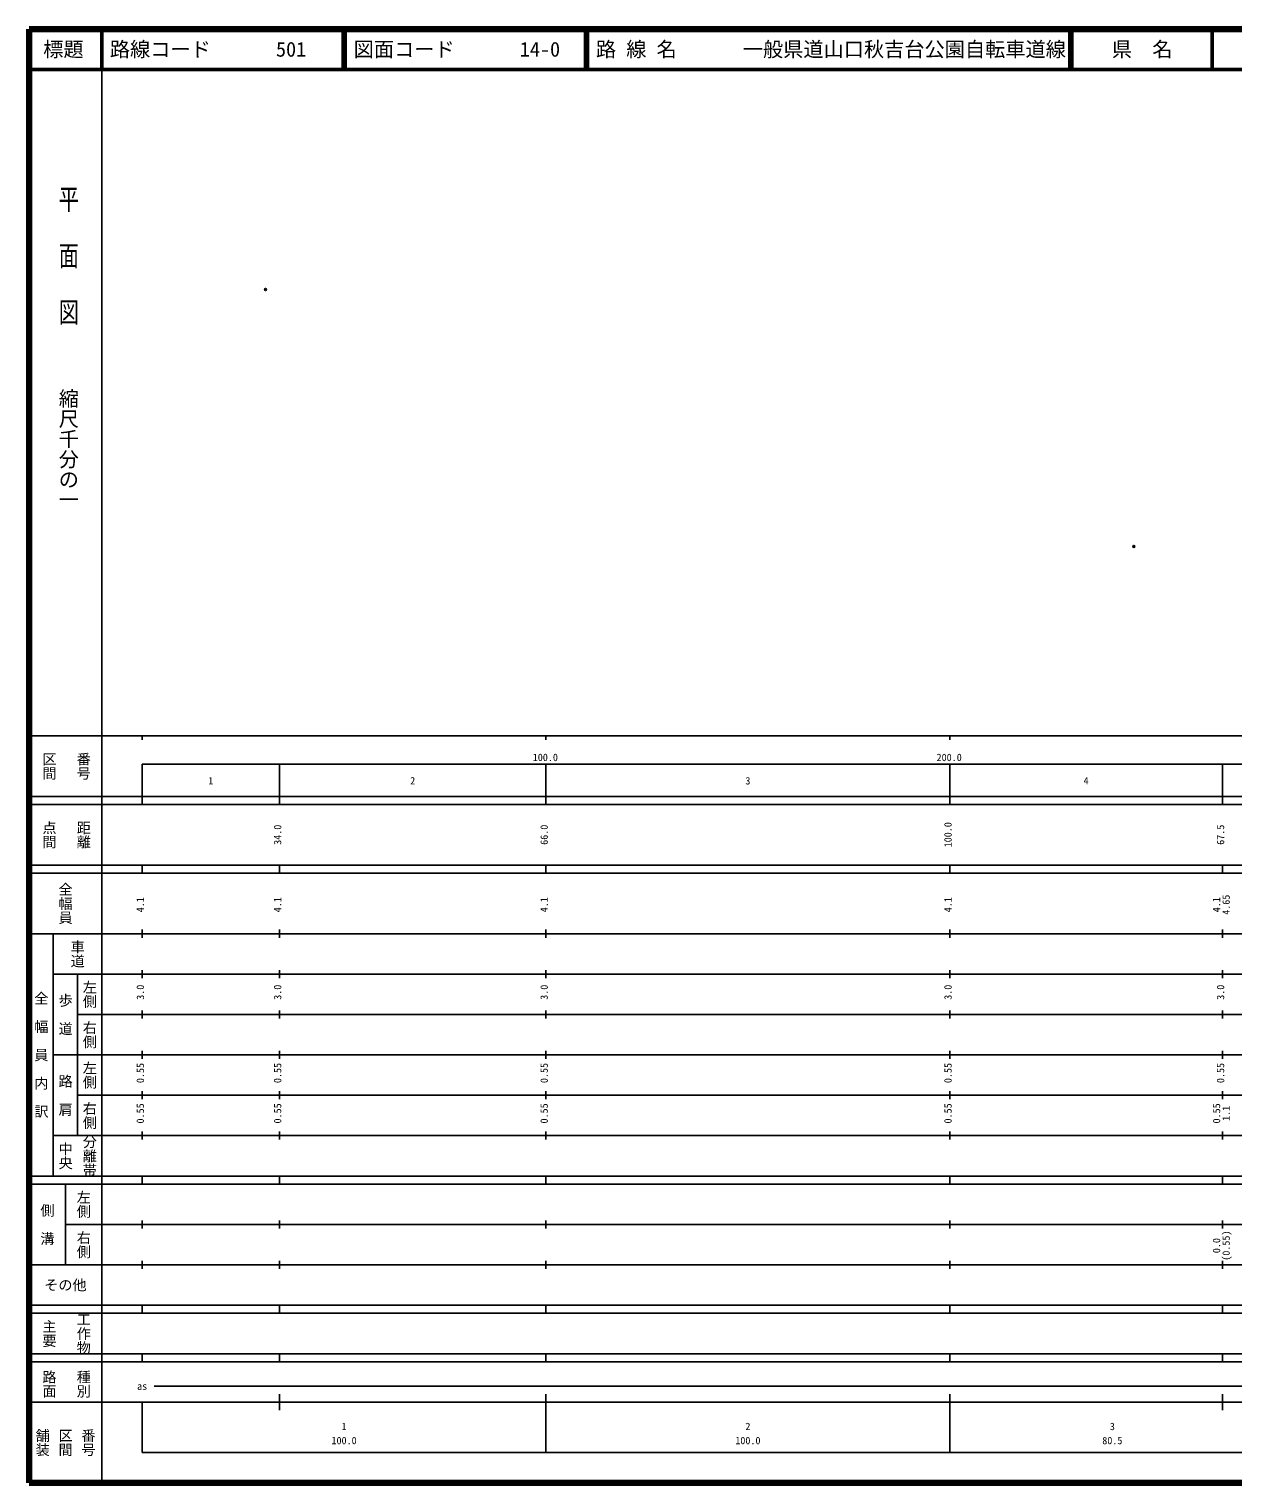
# Model space of a CAD drawing. Units: millimetres on the paper. Extents: x 40 to 680, y 20 to 380.
# Drawn here: x 40 to 338.1, y 20 to 380 of the extents above; entities that cross this region are included whole.
import ezdxf
from ezdxf.enums import TextEntityAlignment as Align

# ---------------------------------------------------------------- set-up
doc = ezdxf.new("R2010")
doc.units = ezdxf.units.MM
doc.header["$PDMODE"] = 32
doc.header["$PDSIZE"] = 0.5
doc.layers.add('S-OTRS', color=6, linetype='Continuous')
doc.layers.add('S-TTL-TXT', color=7, linetype='Continuous')
for name, color, linetype, lineweight in [('S-TTL', 2, 'Continuous', 140), ('S-TTL-BAND', 7, 'Continuous', 25), ('S-TTL-LINE', 7, 'Continuous', 50)]:
    doc.layers.add(name, color=color, linetype=linetype, lineweight=lineweight)
doc.styles.add('@ＭＳ ゴシック', font='')
doc.styles.add('ＭＳ ゴシック', font='')
doc.styles.get('@ＭＳ ゴシック').set_extended_font_data('@MS Gothic')
doc.styles.get('ＭＳ ゴシック').set_extended_font_data('MS Gothic')

msp = doc.modelspace()

# ---------------------------------------------------------------- linework, layer by layer
at = {"layer": 'S-OTRS'}
for p in [(98.552, 315.512), (313.57, 251.904)]:
    msp.add_point(p, dxfattribs=at)
at = {"layer": 'S-TTL'}
for p, q in [((40, 380), (40, 20)), ((680, 380), (40, 380)), ((40, 20), (680, 20))]:
    msp.add_line(p, q, dxfattribs=at)
at = {"layer": 'S-TTL-BAND'}
for p, q in [((58, 370), (58, 20)), ((40, 205), (579, 205)), ((68, 205), (68, 204)), ((168, 205), (168, 204)), ((268, 205), (268, 204)), ((68, 198), (579, 198)), ((68, 198), (68, 188)), ((102, 188), (102, 198)), ((168, 188), (168, 198)), ((268, 188), (268, 198)), ((335.5, 188), (335.5, 198)), ((40, 190), (579, 190)), ((40, 188), (579, 188)), ((40, 173), (579, 173)), ((68, 171), (68, 173)), ((102, 171), (102, 173)), ((168, 171), (168, 173)), ((268, 171), (268, 173)), ((335.5, 171), (335.5, 173)), ((40, 171), (579, 171)), ((40, 156), (579, 156)), ((46, 96), (46, 156)), ((68, 155), (68, 157)), ((102, 155), (102, 157)), ((168, 155), (168, 157)), ((268, 155), (268, 157)), ((335.5, 155), (335.5, 157)), ((46, 146), (579, 146)), ((52, 146), (52, 106)), ((68, 145), (68, 147)), ((102, 145), (102, 147)), ((168, 145), (168, 147)), ((268, 145), (268, 147)), ((335.5, 145), (335.5, 147)), ((68, 135), (68, 137)), ((102, 135), (102, 137)), ((168, 135), (168, 137)), ((268, 135), (268, 137)), ((335.5, 135), (335.5, 137)), ((52, 136), (579, 136)), ((46, 126), (579, 126)), ((68, 125), (68, 127)), ((102, 125), (102, 127)), ((168, 125), (168, 127)), ((268, 125), (268, 127)), ((335.5, 125), (335.5, 127)), ((52, 116), (579, 116)), ((68, 115), (68, 117)), ((102, 115), (102, 117)), ((168, 115), (168, 117)), ((268, 115), (268, 117)), ((335.5, 115), (335.5, 117)), ((46, 106), (579, 106)), ((68, 105), (68, 107)), ((102, 105), (102, 107)), ((168, 105), (168, 107)), ((268, 105), (268, 107)), ((335.5, 105), (335.5, 107)), ((40, 96), (579, 96)), ((40, 94), (579, 94)), ((49, 94), (49, 74)), ((68, 94), (68, 96)), ((102, 94), (102, 96)), ((168, 94), (168, 96)), ((268, 94), (268, 96)), ((335.5, 94), (335.5, 96)), ((49, 84), (579, 84)), ((68, 83), (68, 85)), ((102, 83), (102, 85)), ((168, 83), (168, 85)), ((268, 83), (268, 85)), ((335.5, 83), (335.5, 85)), ((40, 74), (579, 74)), ((68, 73), (68, 75)), ((102, 73), (102, 75)), ((168, 73), (168, 75)), ((268, 73), (268, 75)), ((335.5, 73), (335.5, 75)), ((40, 64), (579, 64)), ((40, 62), (579, 62)), ((68, 62), (68, 64)), ((102, 62), (102, 64)), ((168, 62), (168, 64)), ((268, 62), (268, 64)), ((335.5, 62), (335.5, 64)), ((40, 52), (579, 52)), ((68, 50), (68, 52)), ((102, 50), (102, 52)), ((168, 50), (168, 52)), ((268, 50), (268, 52)), ((335.5, 50), (335.5, 52)), ((40, 50), (579, 50)), ((71, 44), (499, 44)), ((40, 40), (579, 40)), ((68, 40), (68, 27.5)), ((102, 38), (102, 42)), ((168, 27.5), (168, 42)), ((268, 27.5), (268, 42)), ((335.5, 38), (335.5, 42)), ((68, 27.5), (579, 27.5))]:
    msp.add_line(p, q, dxfattribs=at)
at = {"layer": 'S-TTL-LINE'}
for p, q in [((58, 380), (58, 370)), ((117.75, 380), (117.75, 370)), ((118.25, 380), (118.25, 370)), ((177.75, 380), (177.75, 370)), ((178.25, 380), (178.25, 370)), ((297.75, 380), (297.75, 370)), ((298.25, 380), (298.25, 370)), ((333, 380), (333, 370)), ((40, 370), (680, 370))]:
    msp.add_line(p, q, dxfattribs=at)

# ---------------------------------------------------------------- texts
at = {"layer": 'S-TTL-BAND', "style": '@ＭＳ ゴシック', "width": 1.4}
msp.add_text('平  面  図', height=3.666, rotation=270, dxfattribs=at).set_placement((49.777, 306.475), align=Align.MIDDLE_RIGHT)
at = {"layer": 'S-TTL-BAND', "style": '@ＭＳ ゴシック'}
msp.add_text('縮尺千分の一', height=3.666, rotation=270, dxfattribs=at).set_placement((49.777, 261.03), align=Align.MIDDLE_RIGHT)
for s, p in [('区間', (45, 197.5)), ('番号', (53.5, 197.5)), ('点間', (45, 180.5)), ('距離', (53.5, 180.5)), ('全幅員', (49, 163.5)), ('車道', (52, 151)), ('左側', (55, 141)), ('全\u3000幅\u3000員\u3000内\u3000訳', (43, 126)), ('歩\u3000道', (49, 136)), ('右側', (55, 131)), ('左側', (55, 121)), ('路\u3000肩', (49, 116)), ('右側', (55, 111)), ('分離帯', (55, 101)), ('中央', (49, 101)), ('左側', (53.5, 89)), ('側\u3000溝', (44.5, 84)), ('右側', (53.5, 79)), ('工作物', (53.5, 57)), ('主要', (45, 57)), ('路面', (45, 44.5)), ('種別', (53.5, 44.5)), ('舗装', (43.333, 30)), ('区間', (49, 30)), ('番号', (54.667, 30))]:
    msp.add_text(s, height=2.566, rotation=270, dxfattribs=at).set_placement(p, align=Align.MIDDLE_CENTER)
at = {"layer": 'S-TTL-BAND', "style": 'ＭＳ ゴシック'}
for s, p in [('100.0', (167.844, 198.195)), ('200.0', (267.844, 198.195)), ('1', (85, 192.405)), ('2', (135, 192.405)), ('3', (218, 192.405)), ('4', (301.75, 192.405)), ('as', (68, 42.5)), ('1', (118, 32.523)), ('2', (218, 32.523)), ('3', (308.25, 32.523)), ('100.0', (118, 29.033)), ('100.0', (218, 29.033)), ('80.5', (308.25, 29.033))]:
    msp.add_text(s, height=1.833, dxfattribs=at).set_placement(p, align=Align.BOTTOM_CENTER)
for s, p in [('34.0', (103, 180.5)), ('66.0', (169, 180.5)), ('100.0', (269, 180.5)), ('67.5', (336.5, 180.5)), ('4.1', (69, 163.174)), ('4.1', (103, 163.174)), ('4.1', (169, 163.174)), ('4.1', (269, 163.174)), ('4.1', (335.5, 163.174)), ('4.65', (337.87, 163.174)), ('3.0', (69, 141.5)), ('3.0', (103, 141.5)), ('3.0', (169, 141.5)), ('3.0', (269, 141.5)), ('3.0', (336.5, 141.5)), ('0.55', (69, 121.5)), ('0.55', (103, 121.5)), ('0.55', (169, 121.5)), ('0.55', (269, 121.5)), ('0.55', (336.5, 121.5)), ('0.55', (69, 111.5)), ('0.55', (103, 111.5)), ('0.55', (169, 111.5)), ('0.55', (269, 111.5)), ('0.55', (335.5, 111.5)), ('1.1', (337.87, 111.5)), ('0.0', (335.5, 78.764)), ('(0.55)', (337.87, 78.764))]:
    msp.add_text(s, height=1.833, rotation=90, dxfattribs=at).set_placement(p, align=Align.BOTTOM_CENTER)
msp.add_text('その他', height=2.566, dxfattribs=at).set_placement((49, 69), align=Align.MIDDLE_CENTER)
at = {"layer": 'S-TTL-TXT', "style": 'ＭＳ ゴシック'}
for s, p in [('標題', (48.5, 375)), ('県\u3000名', (315.625, 375))]:
    msp.add_text(s, height=3.666, dxfattribs=at).set_placement(p, align=Align.MIDDLE_CENTER)
for s, p in [('路線コード', (60, 375)), ('501', (101.142, 375)), ('図面コード', (120.38, 375)), ('14-0', (161.521, 375)), ('路 線 名', (180.38, 375)), ('一般県道山口秋吉台公園自転車道線', (216.734, 375))]:
    msp.add_text(s, height=3.666, dxfattribs=at).set_placement(p, align=Align.MIDDLE_LEFT)

doc.saveas('drawing.dxf')
